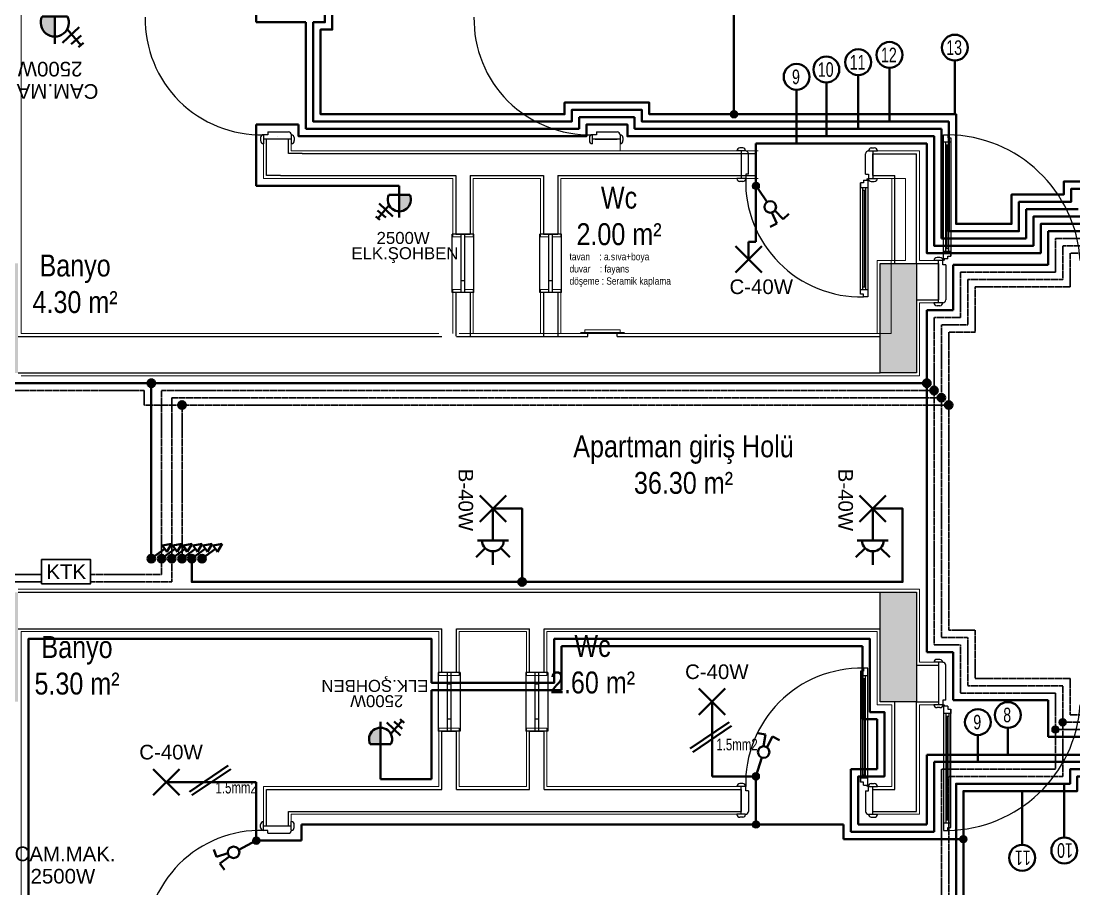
# Model space of a CAD drawing. Header units: metres. Extents: x 134072 to 172200, y 35728 to 38066.
# Drawn here: x 149183 to 149903, y 36656 to 37250 of the extents above; entities that cross this region are included whole.
import ezdxf
from ezdxf.enums import TextEntityAlignment as Align

# ---------------------------------------------------------------- set-up
doc = ezdxf.new("R2010")
doc.units = ezdxf.units.M
doc.linetypes.add('DASHED', pattern=[0.75, 0.5, -0.25])
for name, color, linetype in [('duvaR', 52, 'Continuous'), ('kapı', 129, 'Continuous'), ('Kolon', 175, 'Continuous'), ('pencere', 28, 'Continuous'), ('yazı', 7, 'Continuous')]:
    doc.layers.add(name, color=color, linetype=linetype)
for name, color, linetype, lineweight in [('m_kuvvetliakım', 1, 'Continuous', 40), ('m_topraklama', 3, 'Continuous', 40), ('m_zayıfakım', 2, 'DASHED', 30), ('SEMBOL', 140, 'Continuous', 20), ('sıva', 145, 'Continuous', 5), ('Tarama 13', 221, 'Continuous', 13)]:
    doc.layers.add(name, color=color, linetype=linetype, lineweight=lineweight)
doc.styles.add('omr', font='ARIALN.TTF', dxfattribs={"height": 20})
doc.styles.add('ROMANTUR', font='arial.ttf', dxfattribs={"width": 0.7})
doc.styles.add('style1', font='ARIALN.TTF')

# ---------------------------------------------------------------- blocks, each defined once
blk = doc.blocks.new('m-epriz')
at = {"layer": 'm_kuvvetliakım'}
blk.add_hatch(color=256, dxfattribs=at).paths.add_polyline_path([(0, 13.86), (0, 0), (8.65, 0, 0.554639)])
for p, q in [((-19.69, 18.01), (-16.24, 21)), ((-8.54, 8.68), (-18.17, 19.93)), ((-18.17, 13), (-11.25, 19.06)), ((-16.71, 7.38), (-5.34, 18.11)), ((0, 13.86), (0, 18.84)), ((0, 0), (0, 13.86)), ((8.65, 0), (-8.65, 0))]:
    blk.add_line(p, q, dxfattribs=at)
blk.add_arc((0, 4.23), 9.63, 333.94212, 206.05788, dxfattribs=at)
blk = doc.blocks.new('m-komutatör')
at = {"layer": 'm_kuvvetliakım', "color": 6}
for p, q in [((-24.8, 4), (-23.5, 12.1)), ((-12, 2), (-24.8, 4)), ((-12, -1.9), (-24.9, -4.1)), ((-24.9, -4.1), (-23.6, -12.2))]:
    blk.add_line(p, q, dxfattribs=at)
blk.add_circle((-6.2, 0), 6.17, dxfattribs=at)
blk = doc.blocks.new('m-J1')
at = {"layer": 'm_kuvvetliakım'}
for p, q in [((-9, -9), (9, 9)), ((-9, 9), (9, -9))]:
    blk.add_line(p, q, dxfattribs=at)
blk = doc.blocks.new('m-sensör')
at = {"layer": 'm_kuvvetliakım', "color": 4}
for p, q in [((-5.33, 5.32), (-11.54, 11.51)), ((-0.06, 0), (-0.06, 10.59)), ((-0.06, 0), (-0.06, -10.59)), ((-7.53, 0), (-16.78, 0)), ((-5.28, -5.35), (-11.41, -11.61))]:
    blk.add_line(p, q, dxfattribs=at)
blk.add_arc((-0.04, 0), 7.49, 90.2245, 269.7755, dxfattribs=at)
blk = doc.blocks.new('m-ktk')
at = {"layer": 'm_zayıfakım', "color": 2, "linetype": 'Continuous', "ltscale": 100}
blk.add_lwpolyline([(-16.74, 16.58), (16.74, 16.58), (16.74, 0), (-16.74, 0)], close=True, dxfattribs=at)
at = {"layer": 'm_zayıfakım', "color": 4, "linetype": 'Continuous', "ltscale": 100, "style": 'ROMANTUR', "flags": 8}
blk.add_attdef('KTK', text='', height=10, dxfattribs=at).set_placement((0.1, 3.33), align=Align.CENTER)
blk = doc.blocks.new('m-kuvvetok')
at = {"layer": 'm_kuvvetliakım'}
for p, q in [((0, 0), (6.78, 9.21)), ((10.22, 13.88), (4.66, 10.63)), ((4.66, 10.63), (9.04, 7.71)), ((9.04, 7.71), (10.22, 13.88))]:
    blk.add_line(p, q, dxfattribs=at)
blk = doc.blocks.new('m-kek')
at = {"layer": 'm_kuvvetliakım'}
h = blk.add_hatch(color=256, dxfattribs=at)
edge = h.paths.add_edge_path()
edge.add_arc((0, 0), 2.62, 0, 360)
blk.add_circle((0, 0), 2.62, dxfattribs=at)

msp = doc.modelspace()

# ---------------------------------------------------------------- hatches: boundary and pattern name
at = {"layer": 'SEMBOL'}
for points in [[(149667.99, 37186.53, -1), (149673.01, 37185.59, -1)], [(149682.99, 37137.53, -1), (149688.01, 37136.59, -1)], [(149892.95, 36770.06, 1), (149898.06, 36770.06, 1)], [(149887.95, 36765.06, 1), (149893.06, 36765.06, 1)], [(149687.77, 36734.22, 1), (149683.23, 36731.88, 1)], [(149687.77, 36701.23, 1), (149683.23, 36698.89, 1)], [(149341.07, 36689.83, 1), (149345.94, 36688.28, 1)], [(149829.77, 36691.23, 1), (149825.23, 36688.89, 1)]]:
    msp.add_hatch(color=1, dxfattribs=at).paths.add_polyline_path(points)
at = {"layer": 'Tarama 13'}
h = msp.add_hatch(dxfattribs=at)
h.set_pattern_fill('ANSI33,_O', color=256, scale=2)
h.set_pattern_definition([(45, (123036.863, 22063.553), (-8.980256, 8.980256), []), (45, (123045.843, 22063.553), (-8.980256, 8.980256), [6.35, -3.175])])
h.paths.add_polyline_path([(148380.5, 37659.06), (148350.5, 37659.06), (148350.5, 37599.06), (148380.5, 37599.06)])
h.paths.add_polyline_path([(148835.5, 37659.06), (148805.5, 37659.06), (148805.5, 37599.06), (148835.5, 37599.06)])
h.paths.add_polyline_path([(149180.5, 37784.06), (149155.5, 37784.06), (149155.5, 37609.06), (149180.5, 37609.06)])
h.paths.add_polyline_path([(149795.5, 37784.06), (149770.5, 37784.06), (149770.5, 37609.06), (149795.5, 37609.06)])
h.paths.add_polyline_path([(149795.5, 37329.06), (149765.5, 37329.06), (149765.5, 37269.06), (149795.5, 37269.06)])
h.paths.add_polyline_path([(149795.5, 37084.06), (149770.5, 37084.06), (149770.5, 37009.06), (149795.5, 37009.06)])
h.paths.add_polyline_path([(149180.5, 37084.06), (149155.5, 37084.06), (149155.5, 37009.06), (149180.5, 37009.06)])
h.paths.add_polyline_path([(149180.5, 37294.06), (148950.5, 37294.06), (148950.5, 37269.06), (149180.5, 37269.06)])
h.paths.add_polyline_path([(148835.5, 37084.06), (148660.5, 37084.06), (148660.5, 37059.06), (148835.5, 37059.06)])
h.paths.add_polyline_path([(148380.5, 37119.06), (148350.5, 37119.06), (148350.5, 37059.06), (148380.5, 37059.06)])
h.paths.add_polyline_path([(149180.5, 36859.06), (149155.5, 36859.06), (149155.5, 36784.06), (149180.5, 36784.06)])
h.paths.add_polyline_path([(149180.5, 36599.06), (149150.5, 36599.06), (149150.5, 36539.06), (149180.5, 36539.06)])
h.paths.add_polyline_path([(149180.5, 36259.06), (149155.5, 36259.06), (149155.5, 36084.06), (149180.5, 36084.06)])
h.paths.add_polyline_path([(148710.5, 36214.06), (148650.5, 36214.06), (148650.5, 36184.06), (148710.5, 36184.06)])
h.paths.add_polyline_path([(148380.5, 36244.06), (148350.5, 36244.06), (148350.5, 36184.06), (148380.5, 36184.06)])
h.paths.add_polyline_path([(148380.5, 36634.06), (148350.5, 36634.06), (148350.5, 36574.06), (148380.5, 36574.06)])
h.paths.add_polyline_path([(148710.5, 36599.06), (148650.5, 36599.06), (148650.5, 36569.06), (148710.5, 36569.06)])
h.paths.add_polyline_path([(149795.5, 36599.06), (149765.5, 36599.06), (149765.5, 36539.06), (149795.5, 36539.06)])
h.paths.add_polyline_path([(149795.5, 36259.06), (149770.5, 36259.06), (149770.5, 36084.06), (149795.5, 36084.06)])
h.paths.add_polyline_path([(150175.5, 36114.06), (150115.5, 36114.06), (150115.5, 36084.06), (150175.5, 36084.06)])
h.paths.add_polyline_path([(150145.5, 36599.06), (150115.5, 36599.06), (150115.5, 36539.06), (150145.5, 36539.06)])
h.paths.add_polyline_path([(150275.5, 36809.06), (150100.5, 36809.06), (150100.5, 36784.06), (150275.5, 36784.06)])
h.paths.add_polyline_path([(149795.5, 36859.06), (149770.5, 36859.06), (149770.5, 36784.06), (149795.5, 36784.06)])
h.paths.add_polyline_path([(150665.5, 36114.06), (150605.5, 36114.06), (150605.5, 36084.06), (150665.5, 36084.06)])
h.paths.add_polyline_path([(150765.5, 36599.06), (150640.5, 36599.06), (150640.5, 36574.06), (150765.5, 36574.06)])
h.paths.add_polyline_path([(150765.5, 36964.06), (150735.5, 36964.06), (150735.5, 36904.06), (150765.5, 36904.06)])
h.paths.add_polyline_path([(150765.5, 37294.06), (150640.5, 37294.06), (150640.5, 37269.06), (150765.5, 37269.06)])
h.paths.add_polyline_path([(150145.5, 37329.06), (150115.5, 37329.06), (150115.5, 37269.06), (150145.5, 37269.06)])
h.paths.add_polyline_path([(150275.5, 37084.06), (150100.5, 37084.06), (150100.5, 37059.06), (150275.5, 37059.06)])
h.paths.add_polyline_path([(150665.5, 37784.06), (150605.5, 37784.06), (150605.5, 37754.06), (150665.5, 37754.06)])
h.paths.add_polyline_path([(150175.5, 37784.06), (150115.5, 37784.06), (150115.5, 37754.06), (150175.5, 37754.06)])

# ---------------------------------------------------------------- linework, layer by layer
at = {"layer": 'duvaR'}
for p, q in [((149575.5, 37169.06), (149590.5, 37169.06)), ((149375, 37159.12), (149490, 37159.12)), ((149490, 37159.12), (149540, 37159.12)), ((149540, 37159.12), (149685, 37159.12)), ((149675.5, 37159.06), (149675.5, 37144.06)), ((149685, 37159.12), (149685, 37144.12)), ((149765.5, 37159.06), (149795.5, 37159.06)), ((149765.5, 37144.06), (149765.5, 37159.06)), ((149795.5, 37084.06), (149795.5, 37159.06)), ((149360, 37144.12), (149480, 37144.12)), ((149480, 37144.12), (149480, 37104.12)), ((149490, 37144.12), (149490, 37104.12)), ((149490, 37144.12), (149540, 37144.12)), ((149540, 37144.12), (149540, 37104.12)), ((149550, 37144.12), (149550, 37104.12)), ((149550, 37144.12), (149685, 37144.12)), ((149765.5, 37144.06), (149780.5, 37144.06)), ((149780.5, 37084.06), (149780.5, 37144.06)), ((149480, 37104.12), (149490, 37104.12)), ((149540, 37104.12), (149550, 37104.12)), ((149795.5, 37084.06), (149810.5, 37084.06)), ((149810.5, 37084.06), (149810.5, 37059.06)), ((149480, 37064.12), (149480, 37034.12)), ((149490, 37064.12), (149480, 37064.12)), ((149490, 37064.12), (149490, 37034.12)), ((149540, 37064.12), (149540, 37034.12)), ((149550, 37064.12), (149540, 37064.12)), ((149550, 37064.12), (149550, 37034.12)), ((149795.5, 37059.06), (149810.5, 37059.06)), ((149570.5, 37034.06), (149570.5, 37036.56)), ((149570.5, 37036.56), (149590.5, 37036.56)), ((149590.5, 37034.06), (149590.5, 37036.56)), ((149180.5, 37034.06), (149470.5, 37034.06)), ((149480.5, 37034.06), (149570.5, 37034.06)), ((149590.5, 37034.06), (149770.5, 37034.06)), ((149180.5, 37009.06), (149480.5, 37009.06)), ((149480.5, 37009.06), (149590.5, 37009.06)), ((149590.5, 37009.06), (149770.5, 37009.06)), ((149180.5, 36859.06), (149480.5, 36859.06)), ((149480.5, 36859.06), (149530.5, 36859.06)), ((149530.5, 36859.06), (149770.5, 36859.06)), ((149180.5, 36834.06), (149470.5, 36834.06)), ((149470.5, 36804.06), (149470.5, 36834.06)), ((149480.5, 36804.06), (149480.5, 36834.06)), ((149480.5, 36834.06), (149530.5, 36834.06)), ((149530.5, 36804.06), (149530.5, 36834.06)), ((149540.5, 36804.06), (149540.5, 36834.06)), ((149540.5, 36834.06), (149770.5, 36834.06)), ((149795.5, 36809.06), (149810.5, 36809.06)), ((149810.5, 36809.06), (149810.5, 36784.06)), ((149480.5, 36804.06), (149470.5, 36804.06)), ((149540.5, 36804.06), (149530.5, 36804.06)), ((149780.5, 36724.06), (149780.5, 36784.06)), ((149795.5, 36709.06), (149795.5, 36784.06)), ((149795.5, 36784.06), (149810.5, 36784.06)), ((149470.5, 36724.06), (149470.5, 36764.06)), ((149470.5, 36764.06), (149480.5, 36764.06)), ((149480.5, 36724.06), (149480.5, 36764.06)), ((149530.5, 36724.06), (149530.5, 36764.06)), ((149530.5, 36764.06), (149540.5, 36764.06)), ((149540.5, 36724.06), (149540.5, 36764.06)), ((149350.5, 36724.06), (149470.5, 36724.06)), ((149350.5, 36699.06), (149350.5, 36724.06)), ((149480.5, 36724.06), (149530.5, 36724.06)), ((149540.5, 36724.06), (149675.5, 36724.06)), ((149675.5, 36724.06), (149675.5, 36709.06)), ((149765.5, 36724.06), (149780.5, 36724.06)), ((149765.5, 36709.06), (149765.5, 36724.06)), ((149365.5, 36709.06), (149480.5, 36709.06)), ((149365.5, 36699.06), (149365.5, 36709.06)), ((149480.5, 36709.06), (149530.5, 36709.06)), ((149530.5, 36709.06), (149675.5, 36709.06)), ((149765.5, 36709.06), (149795.5, 36709.06)), ((149365.5, 36699.06), (149350.5, 36699.06))]:
    msp.add_line(p, q, dxfattribs=at)
for points in [[(149350.5, 37172.06), (149350.5, 37172.08)], [(149360, 37144.12), (149350.5, 37144.12), (149350.5, 37169.06)], [(149375, 37159.12), (149365.5, 37159.12), (149365.5, 37169.06)]]:
    msp.add_lwpolyline(points, dxfattribs=at)
at = {"layer": 'kapı'}
for p, q in [((149351.5, 37174.06), (149365.5, 37174.06)), ((149351.5, 37174.06), (149351.5, 37172.06)), ((149576.5, 37174.06), (149590.5, 37174.06)), ((149576.5, 37174.06), (149576.5, 37172.06)), ((149346.51, 37170.06), (149346.51, 37168.06)), ((149351.5, 37172.06), (149348.5, 37172.06)), ((149348.5, 37172.06), (149348.5, 37165.93)), ((149367.5, 37169.06), (149348.5, 37169.06)), ((149367.5, 37171.93), (149367.5, 37165.93)), ((149369.5, 37170.06), (149369.5, 37168.06)), ((149571.51, 37170.06), (149571.51, 37168.06)), ((149576.5, 37172.06), (149573.5, 37172.06)), ((149573.5, 37172.06), (149573.5, 37165.93)), ((149592.5, 37169.06), (149573.5, 37169.06)), ((149592.5, 37171.93), (149592.5, 37165.93)), ((149594.5, 37170.06), (149594.5, 37168.06)), ((149813.95, 37172.03), (149816.95, 37172.03)), ((149813.95, 37087.07), (149813.95, 37172.03)), ((149818.95, 37167.03), (149813.95, 37167.03)), ((149815.45, 37092.07), (149815.45, 37167.03)), ((149816.95, 37172.03), (149816.95, 37170.03)), ((149816.95, 37170.03), (149818.95, 37170.03)), ((149817.45, 37092.07), (149817.45, 37167.03)), ((149818.95, 37170.03), (149818.95, 37167.03)), ((149818.95, 37170.03), (149818.95, 37089.07)), ((149678.38, 37161.06), (149672.38, 37161.06)), ((149676.5, 37163.05), (149674.5, 37163.05)), ((149675.5, 37161.06), (149675.5, 37142.06)), ((149680.5, 37145.06), (149680.5, 37159.06)), ((149760.5, 37145.06), (149760.5, 37159.06)), ((149762.63, 37161.06), (149768.63, 37161.06)), ((149764.5, 37163.05), (149766.51, 37163.05)), ((149765.5, 37161.06), (149765.5, 37142.06)), ((149817.45, 37165.03), (149815.45, 37165.03)), ((149816.45, 37094.02), (149816.45, 37165.03)), ((149678.5, 37145.06), (149678.5, 37142.06)), ((149680.5, 37145.06), (149678.5, 37145.06)), ((149760.5, 37145.06), (149762.5, 37145.06)), ((149762.5, 37145.06), (149762.5, 37142.06)), ((149678.5, 37142.06), (149672.38, 37142.06)), ((149676.5, 37140.06), (149674.5, 37140.06)), ((149757.06, 37139.04), (149757.06, 37136.04)), ((149759.06, 37139.04), (149757.06, 37139.04)), ((149757.06, 37063.08), (149757.06, 37139.04)), ((149759.06, 37141.04), (149762.06, 37141.04)), ((149759.06, 37141.04), (149759.06, 37139.04)), ((149762.06, 37141.04), (149762.06, 37061.08)), ((149762.5, 37142.06), (149768.63, 37142.06)), ((149764.5, 37140.06), (149766.51, 37140.06)), ((149757.06, 37136.04), (149762.06, 37136.04)), ((149758.56, 37136.04), (149758.56, 37066.08)), ((149758.56, 37134.09), (149760.56, 37134.09)), ((149759.56, 37134.09), (149759.56, 37068.08)), ((149760.56, 37136.04), (149760.56, 37066.08)), ((149811.5, 37088.05), (149809.5, 37088.05)), ((149818.95, 37092.07), (149813.95, 37092.07)), ((149816.95, 37087.07), (149813.95, 37087.07)), ((149817.45, 37094.02), (149815.45, 37094.02)), ((149816.95, 37089.07), (149818.95, 37089.07)), ((149816.95, 37087.07), (149816.95, 37089.07)), ((149818.95, 37089.07), (149818.95, 37092.07)), ((149813.5, 37086.06), (149807.38, 37086.06)), ((149810.5, 37057.06), (149810.5, 37086.06)), ((149813.5, 37083.06), (149813.5, 37086.06)), ((149815.5, 37083.06), (149813.5, 37083.06)), ((149815.5, 37083.06), (149815.5, 37059.06)), ((149757.06, 37066.08), (149762.06, 37066.08)), ((149757.06, 37063.08), (149757.06, 37066.08)), ((149758.56, 37068.08), (149760.56, 37068.08)), ((149759.06, 37063.08), (149757.06, 37063.08)), ((149759.06, 37061.08), (149759.06, 37063.08)), ((149762.06, 37061.08), (149759.06, 37061.08)), ((149813.38, 37057.06), (149807.38, 37057.06)), ((149811.5, 37055.06), (149809.5, 37055.06)), ((149811.5, 36813.05), (149809.5, 36813.05)), ((149762.06, 36807.03), (149759.06, 36807.03)), ((149759.06, 36807.03), (149759.06, 36805.03)), ((149762.06, 36727.07), (149762.06, 36807.03)), ((149813.38, 36811.06), (149807.38, 36811.06)), ((149810.5, 36811.06), (149810.5, 36782.06)), ((149815.5, 36785.06), (149815.5, 36809.06)), ((149757.06, 36805.03), (149757.06, 36802.03)), ((149759.06, 36805.03), (149757.06, 36805.03)), ((149757.06, 36805.03), (149757.06, 36729.07)), ((149757.06, 36802.03), (149762.06, 36802.03)), ((149758.56, 36732.07), (149758.56, 36802.03)), ((149758.56, 36800.03), (149760.56, 36800.03)), ((149759.56, 36734.02), (149759.56, 36800.03)), ((149760.56, 36732.07), (149760.56, 36802.03)), ((149813.5, 36785.06), (149813.5, 36782.06)), ((149815.5, 36785.06), (149813.5, 36785.06)), ((149813.5, 36782.06), (149807.38, 36782.06)), ((149811.5, 36780.06), (149809.5, 36780.06)), ((149816.95, 36781.04), (149813.95, 36781.04)), ((149813.95, 36781.04), (149813.95, 36696.08)), ((149816.95, 36781.04), (149816.95, 36779.04)), ((149816.95, 36779.04), (149818.95, 36779.04)), ((149818.95, 36779.04), (149818.95, 36776.04)), ((149818.95, 36698.08), (149818.95, 36779.04)), ((149818.95, 36776.04), (149813.95, 36776.04)), ((149815.45, 36776.04), (149815.45, 36701.08)), ((149817.45, 36774.09), (149815.45, 36774.09)), ((149816.45, 36774.09), (149816.45, 36703.08)), ((149817.45, 36776.04), (149817.45, 36701.08)), ((149758.56, 36734.02), (149760.56, 36734.02)), ((149676.5, 36728.05), (149674.5, 36728.05)), ((149757.06, 36732.07), (149762.06, 36732.07)), ((149757.06, 36729.07), (149757.06, 36732.07)), ((149759.06, 36729.07), (149757.06, 36729.07)), ((149759.06, 36727.07), (149759.06, 36729.07)), ((149759.06, 36727.07), (149762.06, 36727.07)), ((149764.5, 36728.05), (149766.51, 36728.05)), ((149678.5, 36726.06), (149672.38, 36726.06)), ((149675.5, 36707.06), (149675.5, 36726.06)), ((149678.5, 36723.06), (149678.5, 36726.06)), ((149680.5, 36723.06), (149678.5, 36723.06)), ((149680.5, 36723.06), (149680.5, 36709.06)), ((149760.5, 36723.06), (149760.5, 36709.06)), ((149760.5, 36723.06), (149762.5, 36723.06)), ((149762.5, 36723.06), (149762.5, 36726.06)), ((149762.5, 36726.06), (149768.63, 36726.06)), ((149765.5, 36707.06), (149765.5, 36726.06)), ((149678.38, 36707.06), (149672.38, 36707.06)), ((149676.5, 36705.06), (149674.5, 36705.06)), ((149762.63, 36707.06), (149768.63, 36707.06)), ((149764.5, 36705.06), (149766.51, 36705.06)), ((149346.51, 36698.06), (149346.51, 36700.06)), ((149348.5, 36696.06), (149348.5, 36702.18)), ((149367.5, 36699.06), (149348.5, 36699.06)), ((149367.5, 36696.18), (149367.5, 36702.18)), ((149369.5, 36698.06), (149369.5, 36700.06)), ((149818.95, 36701.08), (149813.95, 36701.08)), ((149817.45, 36703.08), (149815.45, 36703.08)), ((149816.95, 36696.08), (149816.95, 36698.08)), ((149816.95, 36698.08), (149818.95, 36698.08)), ((149818.95, 36698.08), (149818.95, 36701.08)), ((149351.5, 36696.06), (149348.5, 36696.06)), ((149351.5, 36694.06), (149351.5, 36696.06)), ((149351.5, 36694.06), (149365.5, 36694.06)), ((149813.95, 36696.08), (149816.95, 36696.08))]:
    msp.add_line(p, q, dxfattribs=at)
for centre in [(149762.06, 37141.54), (149813.95, 37086.57), (149813.95, 36781.54), (149762.06, 36726.57)]:
    msp.add_circle(centre, 0.5, dxfattribs=at)
for centre, radius, start, end in [((149346.53, 37251.04), 79.01, 178.8629, 271.43388), ((149571.53, 37251.04), 79.01, 178.8629, 271.43388), ((149365.32, 37171.88), 2.19, 1.41846, 85.0939), ((149590.32, 37171.88), 2.19, 1.41846, 85.0939), ((149348.51, 37170.06), 2, 90.11309, 180), ((149348.67, 37168.09), 2.16, 180.82478, 265.59734), ((149367.5, 37169.92), 2.01, 3.80311, 89.79765), ((149367.34, 37168.09), 2.16, 274.40532, 359.17263), ((149573.51, 37170.06), 2, 90.11309, 180), ((149573.67, 37168.09), 2.16, 180.82478, 265.59734), ((149592.5, 37169.92), 2.01, 3.80311, 89.79765), ((149592.34, 37168.09), 2.16, 274.40532, 359.17263), ((149815.66, 37079.99), 92.05, 3.7788, 89.19467), ((149674.53, 37160.89), 2.16, 90.82737, 175.59468), ((149676.37, 37161.05), 2.01, 0.20235, 86.19689), ((149678.32, 37158.87), 2.19, 4.9061, 88.58154), ((149762.68, 37158.87), 2.19, 91.41846, 175.0939), ((149764.64, 37161.05), 2.01, 93.80311, 179.79765), ((149766.47, 37160.89), 2.16, 4.40532, 89.17263), ((149674.53, 37142.22), 2.16, 184.40266, 269.17522), ((149676.5, 37142.06), 2, 270, 359.88691), ((149757.49, 37140.08), 79.01, 178.56612, 271.1371), ((149764.5, 37142.06), 2, 180.11309, 270), ((149766.47, 37142.22), 2.16, 270.82478, 355.59734), ((149809.53, 37085.89), 2.16, 90.82478, 175.59734), ((149811.5, 37086.05), 2, 0.11309, 90), ((149813.32, 37059.24), 2.19, 271.41846, 355.0939), ((149809.53, 37057.22), 2.16, 184.40532, 269.17263), ((149811.37, 37057.06), 2.01, 273.80311, 359.79765), ((149809.53, 36810.89), 2.16, 90.82737, 175.59468), ((149811.37, 36811.05), 2.01, 0.20235, 86.19689), ((149757.49, 36728.03), 79.01, 88.8629, 181.43388), ((149813.32, 36808.87), 2.19, 4.9061, 88.58154), ((149809.53, 36782.22), 2.16, 184.40266, 269.17522), ((149811.5, 36782.06), 2, 270, 359.88691), ((149815.66, 36788.12), 92.05, 270.80533, 356.2212), ((149674.53, 36725.89), 2.16, 90.82478, 175.59734), ((149676.5, 36726.05), 2, 0.11309, 90), ((149764.5, 36726.05), 2, 90, 179.88691), ((149766.47, 36725.89), 2.16, 4.40266, 89.17522), ((149674.53, 36707.22), 2.16, 184.40532, 269.17263), ((149676.37, 36707.06), 2.01, 273.80311, 359.79765), ((149678.32, 36709.24), 2.19, 271.41846, 355.0939), ((149762.68, 36709.24), 2.19, 184.9061, 268.58154), ((149764.64, 36707.06), 2.01, 180.20235, 266.19689), ((149766.47, 36707.22), 2.16, 270.82737, 355.59468), ((149348.67, 36700.03), 2.16, 94.40266, 179.17522), ((149348.51, 36698.06), 2, 180, 269.88691), ((149367.34, 36700.03), 2.16, 0.82737, 85.59468), ((149367.5, 36698.19), 2.01, 270.20235, 356.19689), ((149346.53, 36617.07), 79.01, 88.56612, 181.1371), ((149365.32, 36696.24), 2.19, 274.9061, 358.58154)]:
    msp.add_arc(centre, radius, start, end, dxfattribs=at)
at = {"layer": 'Kolon'}
for p, q in [((149770.5, 37009.06), (149770.5, 37084.06)), ((149770.5, 37084.06), (149795.5, 37084.06)), ((149795.5, 37084.06), (149795.5, 37009.06)), ((149795.5, 37009.06), (149770.5, 37009.06)), ((149770.5, 36784.06), (149770.5, 36859.06)), ((149770.5, 36859.06), (149795.5, 36859.06)), ((149795.5, 36859.06), (149795.5, 36784.06)), ((149795.5, 36784.06), (149770.5, 36784.06))]:
    msp.add_line(p, q, dxfattribs=at)
at = {"layer": 'm_kuvvetliakım', "color": 5}
for p, q in [((149670.5, 37291.06), (149670.5, 37186.06)), ((149776.97, 37217.82), (149776.97, 37181.06)), ((149821.66, 37222.82), (149821.66, 37186.06)), ((149755.55, 37212.82), (149755.55, 37176.06)), ((149713.36, 37202.82), (149713.36, 37166.06)), ((149733.72, 37207.82), (149733.72, 37171.06)), ((149685.5, 37137.06), (149685.5, 37166.06)), ((149685.5, 37137.06), (149682.95, 37137.06)), ((149685.5, 37134.5), (149685.5, 37098.82)), ((149685.5, 37098.82), (149680.5, 37098.82)), ((149680.5, 37098.82), (149680.5, 37086.86)), ((149655.5, 36733.05), (149655.5, 36784.06)), ((149667.1, 36770.03), (149640.54, 36752.05)), ((149668.78, 36767.55), (149642.22, 36749.56)), ((149857.95, 36766.2), (149857.95, 36747.81)), ((149837.47, 36761.33), (149837.47, 36742.95)), ((149324.3, 36740.53), (149297.74, 36722.55)), ((149325.98, 36738.05), (149299.42, 36720.06)), ((149281.9, 36729.06), (149343.5, 36729.06)), ((149343.5, 36689.06), (149343.5, 36729.06)), ((149674.5, 36733.05), (149655.5, 36733.05)), ((149685.5, 36733.05), (149674.5, 36733.05)), ((149685.5, 36733.05), (149685.5, 36700.06)), ((149896.6, 36691.18), (149896.6, 36727.95)), ((149867.73, 36686.18), (149867.73, 36722.95)), ((149374.5, 36689.06), (149374.5, 36700.06)), ((149685.5, 36700.06), (149374.5, 36700.06)), ((149745.5, 36700.06), (149685.5, 36700.06)), ((149745.5, 36700.06), (149745.5, 36690.06)), ((149343.5, 36689.06), (149374.5, 36689.06)), ((149745.5, 36690.06), (149827.5, 36690.06))]:
    msp.add_line(p, q, dxfattribs=at)
at = {"layer": 'm_kuvvetliakım'}
for p, q in [((149343.5, 37262.06), (149343.5, 37249.06)), ((149343.5, 37249.06), (149377.5, 37249.06)), ((149602.5, 37184.06), (149564.5, 37184.06)), ((149564.5, 37184.06), (149564.5, 37176.06)), ((149602.5, 37176.06), (149602.5, 37184.06)), ((149343.5, 37179.06), (149372.5, 37179.06)), ((149377.5, 37176.06), (149377.5, 37179.06)), ((149564.5, 37176.06), (149377.5, 37176.06)), ((149763.5, 37176.06), (149602.5, 37176.06)), ((149812.5, 37176.06), (149763.5, 37176.06)), ((149812.5, 37101.06), (149812.5, 37176.06)), ((149906.2, 37121.06), (149870.5, 37121.06)), ((149870.5, 37121.06), (149870.5, 37101.06)), ((149885.5, 37106.06), (149885.5, 37083.06)), ((149870.5, 37101.06), (149812.5, 37101.06)), ((149820.5, 37083.06), (149820.5, 37052.06)), ((149820.5, 37083.06), (149885.5, 37083.06)), ((149820.5, 37052.06), (149802.5, 37052.06)), ((149802.5, 37052.06), (149802.5, 37002.06)), ((149298.38, 37002.06), (149802.5, 37002.06)), ((149802.5, 36866.06), (149802.5, 36818.05)), ((149552.5, 36792.06), (149552.5, 36822.06)), ((149552.5, 36822.06), (149758.5, 36822.06)), ((149758.5, 36822.06), (149758.5, 36772.06)), ((149802.5, 36818.05), (149820.5, 36818.05)), ((149820.5, 36818.05), (149820.5, 36785.06)), ((149463.5, 36792.06), (149528.5, 36792.06)), ((149463.5, 36792.06), (149463.5, 36731.06)), ((149528.5, 36792.06), (149552.5, 36792.06)), ((149820.5, 36785.06), (149885.5, 36785.06)), ((149885.5, 36760.06), (149885.5, 36785.06)), ((149758.5, 36772.06), (149768.5, 36772.06)), ((149768.5, 36772.06), (149768.5, 36738.05)), ((149885.5, 36760.06), (149958.21, 36760.06)), ((149428.57, 36754.96), (149428.57, 36731.06)), ((149802.5, 36747.81), (149802.5, 36700.06)), ((149921.2, 36747.81), (149802.5, 36747.81)), ((149807.5, 36742.95), (149807.5, 36695.06)), ((149926.2, 36742.95), (149807.5, 36742.95)), ((149768.5, 36738.05), (149750.5, 36738.05)), ((149750.5, 36738.05), (149750.5, 36695.06)), ((149428.57, 36731.06), (149463.5, 36731.06)), ((149755.5, 36700.06), (149802.5, 36700.06)), ((149750.5, 36695.06), (149807.5, 36695.06))]:
    msp.add_line(p, q, dxfattribs=at)
at = {"layer": 'm_kuvvetliakım', "color": 6}
for p, q in [((149693.12, 37125.92), (149686.94, 37134.95)), ((149689.61, 36745.91), (149685.5, 36733.05)), ((149331.51, 36682.87), (149343.5, 36689.06))]:
    msp.add_line(p, q, dxfattribs=at)
at = {"layer": 'm_kuvvetliakım', "color": 4}
for p, q in [((149505.5, 36894.48), (149505.5, 36916.3)), ((149765.5, 36894.48), (149765.5, 36916.3))]:
    msp.add_line(p, q, dxfattribs=at)
at = {"layer": 'm_kuvvetliakım', "color": 5}
for points in [[(149316.5, 37296.06), (149377.38, 37296.06), (149395.5, 37296.06), (149395.5, 37269.06), (149395.5, 37244.06), (149387.5, 37244.06), (149387.5, 37186.06), (149554.5, 37186.06), (149554.5, 37194.06), (149612.5, 37194.06), (149612.5, 37186.06), (149670.5, 37186.06), (149763.5, 37186.06), (149822.5, 37186.06), (149822.5, 37111.06), (149860.5, 37111.06), (149860.5, 37131.06), (149896.2, 37131.06), (149896.2, 37140.01), (149941.2, 37140.01), (149941.2, 37120.01)], [(149685.5, 37166.06), (149802.5, 37166.06), (149802.5, 37091.06), (149880.5, 37091.06), (149880.5, 37111.06), (149916.2, 37111.06), (149916.2, 37120.01), (149921.2, 37120.01)], [(149299.38, 36879.37), (149299.38, 36866.06), (149785.93, 36866.06), (149785.93, 36916.3), (149765.5, 36916.3)], [(149505.5, 36916.3), (149525.5, 36916.3), (149525.5, 36866.06)], [(149936.2, 36742.95), (149936.2, 36732.95), (149905.5, 36732.95), (149905.5, 36722.95), (149827.5, 36722.95), (149827.5, 36606.06), (149795.5, 36606.06), (149765.5, 36606.06), (149595.5, 36606.06)]]:
    msp.add_lwpolyline(points, dxfattribs=at)
at = {"layer": 'm_kuvvetliakım'}
for points in [[(149192.5, 37291.06), (149377.38, 37291.06), (149390.5, 37291.06), (149390.5, 37269.06), (149390.5, 37249.06), (149382.5, 37249.06), (149382.5, 37181.06), (149559.5, 37181.06), (149559.5, 37189.06), (149607.5, 37189.06), (149607.5, 37181.06), (149670.5, 37181.06), (149763.5, 37181.06), (149817.5, 37181.06), (149817.5, 37106.06), (149865.5, 37106.06), (149865.5, 37126.06), (149901.2, 37126.06), (149901.2, 37135.01), (149936.2, 37135.01), (149936.2, 37120.01)], [(149377.5, 37179.06), (149377.5, 37249.06)], [(149441.41, 37137.12), (149343.5, 37137.12), (149343.5, 37179.06)], [(149926.2, 37120.01), (149926.2, 37125.01), (149911.2, 37125.01), (149911.2, 37116.06), (149875.5, 37116.06), (149875.5, 37096.06), (149807.5, 37096.06), (149807.5, 37171.06), (149763.5, 37171.06), (149597.5, 37171.06), (149597.5, 37179.06), (149569.5, 37179.06), (149569.5, 37171.06), (149372.5, 37171.06), (149372.5, 37179.06)], [(149441.41, 37137.12), (149441.41, 37130.98)], [(149958.21, 37106.06), (149885.5, 37106.06)], [(149269.05, 37002.06), (148987.5, 37002.06)], [(149271.67, 36884.62), (149271.67, 37002.06), (149298.38, 37002.06)], [(149802.5, 36999.43), (149802.5, 36866.06)], [(149187.5, 36606.06), (149187.5, 36674.06), (149187.5, 36784.06), (149187.5, 36827.06), (149463.5, 36827.06), (149463.5, 36797.06), (149528.5, 36797.06), (149547.5, 36797.06), (149547.5, 36827.06), (149763.5, 36827.06), (149763.5, 36777.06), (149773.5, 36777.06), (149773.5, 36733.05), (149755.5, 36733.05), (149755.5, 36700.06)], [(149931.2, 36742.95), (149931.2, 36737.95), (149900.5, 36737.95), (149900.5, 36727.95), (149822.5, 36727.95), (149822.5, 36611.06), (149795.5, 36611.06), (149765.5, 36611.06), (149535.5, 36611.06)]]:
    msp.add_lwpolyline(points, dxfattribs=at)
at = {"layer": 'm_kuvvetliakım', "color": 5}
for centre in [(149821.66, 37231.67), (149776.97, 37226.67), (149733.72, 37216.67), (149755.55, 37221.67), (149713.36, 37211.67), (149837.47, 36770.18), (149857.95, 36775.04), (149896.6, 36682.33), (149867.73, 36677.33)]:
    msp.add_circle(centre, 8.85, dxfattribs=at)
at = {"layer": 'm_zayıfakım', "color": 30}
for p, q in [((149890.5, 37101.06), (149890.5, 37078.06)), ((149825.5, 37078.06), (149825.5, 37047.06)), ((149825.5, 37078.06), (149890.5, 37078.06)), ((149807.5, 37057.06), (149807.5, 37056.48)), ((149825.5, 37047.06), (149807.5, 37047.06)), ((149807.5, 37047.06), (149807.5, 36997.06)), ((149278.67, 36997.06), (149807.5, 36997.06)), ((149807.5, 36871.06), (149807.5, 36823.05)), ((149196.59, 36866.06), (149148.5, 36866.06)), ((149807.5, 36823.05), (149825.5, 36823.05)), ((149825.5, 36823.05), (149825.5, 36790.06)), ((149825.5, 36790.06), (149890.5, 36790.06)), ((149890.5, 36767.61), (149890.5, 36790.06)), ((149890.5, 36765.06), (149890.5, 36737.95)), ((149893.06, 36765.06), (150238.5, 36765.06)), ((149812.5, 36737.95), (149812.5, 36621.06)), ((149890.5, 36737.95), (149812.5, 36737.95))]:
    msp.add_line(p, q, dxfattribs=at)
at = {"layer": 'm_zayıfakım'}
for p, q in [((149895.5, 37096.06), (149895.5, 37073.06)), ((149830.5, 37073.06), (149830.5, 37042.06)), ((149830.5, 37073.06), (149895.5, 37073.06)), ((149830.5, 37042.06), (149812.5, 37042.06)), ((149812.5, 37042.06), (149812.5, 36992.06)), ((149285.67, 36992.06), (149812.5, 36992.06)), ((149196.59, 36871.06), (149143.5, 36871.06)), ((149812.5, 36876.06), (149812.5, 36828.05)), ((149230.07, 36866.06), (149285.67, 36866.06)), ((149812.5, 36828.05), (149830.5, 36828.05)), ((149830.5, 36828.05), (149830.5, 36795.06)), ((149830.5, 36795.06), (149895.5, 36795.06)), ((149895.5, 36772.61), (149895.5, 36795.06)), ((149817.5, 36732.95), (149817.5, 36616.06))]:
    msp.add_line(p, q, dxfattribs=at)
at = {"layer": 'm_zayıfakım', "color": 3}
for p, q in [((149900.5, 37091.06), (149900.5, 37068.06)), ((149835.5, 37068.06), (149835.5, 37037.06)), ((149835.5, 37068.06), (149900.5, 37068.06)), ((149835.5, 37037.06), (149817.5, 37037.06)), ((149817.5, 37037.06), (149817.5, 36987.06)), ((149266.67, 36987.06), (149266.67, 36997.06)), ((149292.67, 36987.06), (149817.5, 36987.06)), ((149817.5, 36883.68), (149817.5, 36833.05)), ((149817.5, 36833.05), (149835.5, 36833.05)), ((149835.5, 36833.05), (149835.5, 36800.06)), ((149835.5, 36800.06), (149900.5, 36800.06)), ((149900.5, 36775.06), (149900.5, 36800.06))]:
    msp.add_line(p, q, dxfattribs=at)
at = {"layer": 'm_zayıfakım', "color": 2}
for p, q in [((149895.5, 36770.06), (149895.5, 36732.95)), ((149895.5, 36732.95), (149817.5, 36732.95))]:
    msp.add_line(p, q, dxfattribs=at)
at = {"layer": 'm_zayıfakım', "color": 30}
for points in [[(150287.5, 37101.06), (149890.5, 37101.06)], [(149278.67, 36884.62), (149278.67, 36997.06)], [(149807.5, 36997.06), (149807.5, 36997.06)], [(149807.5, 36871.06), (149807.5, 36994.43)], [(149230.07, 36871.06), (149278.67, 36871.06), (149278.67, 36879.37)]]:
    msp.add_lwpolyline(points, dxfattribs=at)
at = {"layer": 'm_zayıfakım'}
for points in [[(150282.5, 37096.06), (149895.5, 37096.06)], [(149285.67, 36884.62), (149285.67, 36992.06)], [(149812.5, 36992.06), (149812.5, 36992.06)], [(149812.5, 36876.06), (149812.5, 36989.43)], [(149285.67, 36866.06), (149285.67, 36879.37)], [(149898.06, 36770.06), (150243.5, 36770.06), (150243.5, 36601.06)]]:
    msp.add_lwpolyline(points, dxfattribs=at)
at = {"layer": 'm_zayıfakım', "color": 3}
for points in [[(149962.21, 37091.06), (149900.5, 37091.06)], [(149266.67, 36997.06), (148992.5, 36997.06)], [(149290.05, 36987.06), (149266.67, 36987.06)], [(149292.67, 36884.62), (149292.67, 36987.06)], [(149817.5, 36883.68), (149817.5, 36987.06)], [(149900.5, 36775.06), (149961.71, 36775.06)]]:
    msp.add_lwpolyline(points, dxfattribs=at)
at = {"layer": 'pencere'}
for p, q in [((149477.5, 37064.12), (149477.5, 37104.12)), ((149484.25, 37104.12), (149477.5, 37104.12)), ((149483.75, 37064.12), (149483.75, 37104.12)), ((149485.75, 37104.12), (149484.25, 37104.12)), ((149492.5, 37104.12), (149485.75, 37104.12)), ((149486.25, 37064.12), (149486.25, 37104.12)), ((149492.5, 37064.12), (149492.5, 37104.12)), ((149537.5, 37064.12), (149537.5, 37104.12)), ((149544.25, 37104.12), (149537.5, 37104.12)), ((149543.75, 37064.12), (149543.75, 37104.12)), ((149545.75, 37104.12), (149544.25, 37104.12)), ((149552.5, 37104.12), (149545.75, 37104.12)), ((149546.25, 37064.12), (149546.25, 37104.12)), ((149552.5, 37064.12), (149552.5, 37104.12)), ((149486.25, 37072.12), (149483.75, 37072.12)), ((149546.25, 37072.12), (149543.75, 37072.12)), ((149484.25, 37064.12), (149477.5, 37064.12)), ((149485.75, 37064.12), (149484.25, 37064.12)), ((149492.5, 37064.12), (149485.75, 37064.12)), ((149544.25, 37064.12), (149537.5, 37064.12)), ((149545.75, 37064.12), (149544.25, 37064.12)), ((149552.5, 37064.12), (149545.75, 37064.12)), ((149579, 37036.56), (149565.5, 37036.56)), ((149582, 37036.56), (149579, 37036.56)), ((149595.5, 37036.56), (149582, 37036.56)), ((149474.75, 36804.06), (149468, 36804.06)), ((149468, 36804.06), (149468, 36764.06)), ((149474.25, 36804.06), (149474.25, 36764.06)), ((149476.25, 36804.06), (149474.75, 36804.06)), ((149483, 36804.06), (149476.25, 36804.06)), ((149476.75, 36804.06), (149476.75, 36764.06)), ((149483, 36804.06), (149483, 36764.06)), ((149534.75, 36804.06), (149528, 36804.06)), ((149528, 36804.06), (149528, 36764.06)), ((149534.25, 36804.06), (149534.25, 36764.06)), ((149536.25, 36804.06), (149534.75, 36804.06)), ((149543, 36804.06), (149536.25, 36804.06)), ((149536.75, 36804.06), (149536.75, 36764.06)), ((149543, 36804.06), (149543, 36764.06)), ((149476.75, 36796.06), (149474.25, 36796.06)), ((149536.75, 36796.06), (149534.25, 36796.06)), ((149476.75, 36772.06), (149474.25, 36772.06)), ((149536.75, 36772.06), (149534.25, 36772.06)), ((149474.75, 36764.06), (149468, 36764.06)), ((149476.25, 36764.06), (149474.75, 36764.06)), ((149483, 36764.06), (149476.25, 36764.06)), ((149534.75, 36764.06), (149528, 36764.06)), ((149536.25, 36764.06), (149534.75, 36764.06)), ((149543, 36764.06), (149536.25, 36764.06))]:
    msp.add_line(p, q, dxfattribs=at)
for centre in [(149535.5, 37099.06), (149460.5, 36784.06), (149520.5, 36784.06)]:
    msp.add_circle(centre, 0, dxfattribs=at)
at = {"layer": 'SEMBOL', "color": 1}
for centre in [(149670.5, 37186.06), (149685.5, 37137.06), (149895.5, 36770.06), (149890.5, 36765.06), (149685.5, 36733.05), (149685.5, 36700.06), (149343.5, 36689.06), (149827.5, 36690.06)]:
    msp.add_circle(centre, 2.55, dxfattribs=at)
at = {"layer": 'sıva'}
for p, q in [((149182.5, 37267.06), (149182.5, 37084.06)), ((149358, 37171.12), (149358, 37171.12)), ((149592.5, 37171.06), (149592.5, 37171.06)), ((149592.5, 37171.06), (149592.5, 37161.06)), ((149367.5, 37161.12), (149367.5, 37165.93)), ((149377, 37161.12), (149367.5, 37161.12)), ((149490, 37161.12), (149377, 37161.12)), ((149540, 37161.12), (149490, 37161.12)), ((149687, 37161.12), (149540, 37161.12)), ((149358, 37142.12), (149478, 37142.12)), ((149478, 37142.12), (149478, 37102.12)), ((149677.5, 37142.06), (149677.5, 37142.06)), ((149778.5, 37142.06), (149763.5, 37142.06)), ((149778.5, 37086.06), (149778.5, 37142.06)), ((149478, 37102.12), (149483.75, 37102.12)), ((149182.5, 37084.06), (149182.5, 37036.06)), ((149768.5, 37036.06), (149768.5, 37086.06)), ((149768.5, 37086.06), (149778.5, 37086.06)), ((149483.75, 37066.12), (149478, 37066.12)), ((149478, 37066.12), (149478, 37036.12)), ((149812.5, 37057.06), (149797.5, 37057.06)), ((149797.5, 37057.06), (149797.5, 37007.06)), ((149568.5, 37036.06), (149568.5, 37038.56)), ((149568.5, 37038.56), (149592.5, 37038.56)), ((149592.5, 37038.56), (149592.5, 37036.06)), ((149182.5, 37036.06), (149468.5, 37036.06)), ((149482.5, 37036.06), (149568.5, 37036.06)), ((149592.5, 37036.06), (149768.5, 37036.06)), ((149480.5, 37007.06), (149182.5, 37007.06)), ((149590.5, 37007.06), (149480.5, 37007.06)), ((149770.5, 37007.06), (149590.5, 37007.06)), ((149797.5, 37007.06), (149770.5, 37007.06)), ((149269.18, 36881.41), (149274.17, 36881.41)), ((149276.18, 36881.41), (149281.17, 36881.41)), ((149278.38, 36881.41), (149280.87, 36881.41)), ((149180.5, 36861.06), (149480.5, 36861.06)), ((149480.5, 36861.06), (149530.5, 36861.06)), ((149530.5, 36861.06), (149770.5, 36861.06)), ((149770.5, 36861.06), (149797.5, 36861.06)), ((149797.5, 36861.06), (149797.5, 36811.06)), ((149468.5, 36832.06), (149182.5, 36832.06)), ((149182.5, 36832.06), (149182.5, 36784.06)), ((149468.5, 36802.06), (149468.5, 36832.06)), ((149528.5, 36832.06), (149482.5, 36832.06)), ((149482.5, 36832.06), (149482.5, 36802.06)), ((149528.5, 36802.06), (149528.5, 36832.06)), ((149768.5, 36832.06), (149542.5, 36832.06)), ((149542.5, 36832.06), (149542.5, 36802.06)), ((149768.5, 36782.06), (149768.5, 36832.06)), ((149797.5, 36811.06), (149812.5, 36811.06)), ((149482.5, 36802.06), (149468.5, 36802.06)), ((149542.5, 36802.06), (149528.5, 36802.06)), ((149182.5, 36784.06), (149182.5, 36674.06)), ((149778.5, 36782.06), (149768.5, 36782.06)), ((149778.5, 36726.06), (149778.5, 36782.06)), ((149812.5, 36782.06), (149797.5, 36782.06)), ((149797.5, 36782.06), (149797.5, 36707.06)), ((149807.5, 36782.06), (149807.5, 36781.48)), ((149812.5, 36782.06), (149812.5, 36782.06)), ((149468.5, 36726.06), (149468.5, 36766.06)), ((149468.5, 36766.06), (149482.5, 36766.06)), ((149482.5, 36766.06), (149482.5, 36726.06)), ((149528.5, 36726.06), (149528.5, 36766.06)), ((149528.5, 36766.06), (149542.5, 36766.06)), ((149542.5, 36766.06), (149542.5, 36726.06)), ((149348.5, 36697.06), (149348.5, 36726.06)), ((149348.5, 36726.06), (149468.5, 36726.06)), ((149482.5, 36726.06), (149528.5, 36726.06)), ((149542.5, 36726.06), (149677.5, 36726.06)), ((149763.5, 36726.06), (149763.5, 36726.06)), ((149763.5, 36726.06), (149778.5, 36726.06)), ((149797.5, 36707.06), (149763.5, 36707.06)), ((149348.5, 36697.06), (149348.5, 36697.06)), ((149182.5, 36674.06), (149182.5, 36601.06))]:
    msp.add_line(p, q, dxfattribs=at)
for points in [[(149358, 37142.12), (149348.5, 37142.12), (149348.5, 37165.93)], [(149763.5, 37161.06), (149797.5, 37161.06), (149797.5, 37086.06), (149812.5, 37086.06)], [(149486.25, 37102.12), (149492, 37102.12), (149492, 37142.12), (149538, 37142.12), (149538, 37102.12), (149543.75, 37102.12)], [(149546.25, 37102.12), (149552, 37102.12), (149552, 37142.12), (149687, 37142.12)], [(149773, 37142.12), (149773, 37142.12), (149788, 37142.12), (149788, 37086.12), (149778, 37086.12), (149778, 37036.12), (149552, 37036.12), (149552, 37066.12), (149546.25, 37066.12)], [(149543.75, 37066.12), (149538, 37066.12), (149538, 37036.12), (149492, 37036.12), (149492, 37066.12), (149486.25, 37066.12)], [(149677.5, 36707.06), (149530.5, 36707.06), (149480.5, 36707.06), (149367.5, 36707.06), (149367.5, 36697.06)]]:
    msp.add_lwpolyline(points, dxfattribs=at)

# ---------------------------------------------------------------- block references
at = {"layer": 'm_kuvvetliakım'}
for name, p, rotation in [('m-epriz', (149205.59, 37253.06), 180), ('m-J1', (149505.5, 36916.3), 90), ('m-J1', (149765.5, 36916.3), 90), ('m-sensör', (149505.5, 36894.54), 90), ('m-sensör', (149765.5, 36894.54), 90)]:
    msp.add_blockref(name, p, dxfattribs=dict(at, rotation=rotation))
for name, p, xscale, yscale, zscale, rotation in [('m-epriz', (149441.41, 37130.98), -0.8204515628822264, 0.8204515628822264, 0.8204515628822264, 180), ('m-komutatör', (149693.12, 37125.92), -0.6379656958762535, 0.6379656958762534, 0.6379656958762534, 304.37735993542), ('m-komutatör', (149689.61, 36745.91), -0.6379656958762535, 0.6379656958762535, 0.6379656958762534, 72.27366002962145), ('m-komutatör', (149331.51, 36682.87), -0.6379656958762535, 0.6379656958762535, 0.6379656958762534, 207.2736600296214)]:
    msp.add_blockref(name, p, dxfattribs=dict(at, xscale=xscale, yscale=yscale, zscale=zscale, rotation=rotation))
for p in [(149680.5, 37086.86), (149655.5, 36784.06), (149281.9, 36729.06)]:
    msp.add_blockref('m-J1', p, dxfattribs=at)
at = {"layer": 'm_kuvvetliakım', "color": 3, "xscale": -1, "rotation": 270}
for p in [(149271.67, 37002.06), (149802.5, 37002.06), (149807.5, 36997.06), (149812.5, 36992.06), (149292.67, 36987.06), (149817.5, 36987.06), (149271.67, 36882), (149278.67, 36882), (149285.67, 36882), (149292.67, 36882), (149299.38, 36882), (149306.38, 36882), (149525.5, 36866.06)]:
    msp.add_blockref('m-kek', p, dxfattribs=at)
at = {"layer": 'm_kuvvetliakım', "xscale": -0.8204515628822264, "yscale": 0.8204515628822264, "zscale": 0.8204515628822264}
msp.add_blockref('m-epriz', (149428.57, 36754.96), dxfattribs=at)
at = {"layer": 'm_topraklama', "xscale": -1, "rotation": 270}
for p in [(149271.67, 36882), (149278.67, 36882), (149285.67, 36882), (149292.67, 36882), (149299.38, 36882), (149306.38, 36882)]:
    msp.add_blockref('m-kuvvetok', p, dxfattribs=at)
at = {"layer": 'm_zayıfakım', "color": 30}
ref = msp.add_blockref('m-ktk', (149213.33, 36864.81), dxfattribs=at)
ref.add_attrib('KTK', 'KTK', dxfattribs={"color": 4, "linetype": 'Continuous', "ltscale": 100, "height": 10, "style": 'ROMANTUR'}).set_placement((149213.43, 36868.14), align=Align.CENTER)

# ---------------------------------------------------------------- texts
at = {"layer": 'm_kuvvetliakım', "color": 5, "style": 'ROMANTUR', "width": 0.7}
for s, height, p in [('12', 9.954, (149776.52, 37226.67)), ('13', 9.954, (149821.22, 37231.67)), ('11', 9.954, (149755.11, 37221.67)), ('9', 9.95, (149712.91, 37211.67)), ('10', 9.954, (149733.27, 37216.67)), ('8', 9.95, (149857.5, 36775.04)), ('9', 9.95, (149837.02, 36770.18))]:
    msp.add_text(s, height=height, dxfattribs=at).set_placement(p, align=Align.MIDDLE_CENTER)
at = {"layer": 'm_kuvvetliakım', "color": 4, "style": 'ROMANTUR'}
for p in [(149481.94, 36943.56), (149741.94, 36943.56)]:
    msp.add_text('B-40W', height=10, rotation=270, dxfattribs=at).set_placement(p)
at = {"layer": 'm_kuvvetliakım', "color": 5, "style": 'ROMANTUR', "width": 0.7}
for p in [(149658.43, 36750.83), (149315.63, 36721.34)]:
    msp.add_text('1.5mm2', height=8, dxfattribs=at).set_placement(p)
for s, p in [('10', (149897.05, 36682.33)), ('11', (149868.18, 36677.33))]:
    msp.add_text(s, height=9.954, rotation=180, dxfattribs=at).set_placement(p, align=Align.MIDDLE_CENTER)
at = {"layer": 'm_kuvvetliakım', "color": 4, "style": 'ROMANTUR', "flags": 8}
for tag, text, height, p in [('2500W', '2500W', 10, (149202.39, 37221.95)), ('CAM.MAK.', 'CAM.MAK.', 10, (149200.91, 37206.68)), ('ELK.ŞOHBEN', 'ELK.ŞOHBEN', 8.205, (149424.73, 36799.06)), ('2500W', '2500W', 8.205, (149425.95, 36788.59))]:
    msp.add_attdef(tag, text=text, height=height, rotation=180, dxfattribs=at).set_placement(p, align=Align.CENTER)
for tag, text, height, p in [('2500W', '2500W', 8.205, (149444.03, 37097.35)), ('ELK.ŞOHBEN', 'ELK.ŞOHBEN', 8.205, (149445.25, 37086.88)), ('C-40W', 'C-40W', 10, (149689.17, 37063.05)), ('C-40W', 'C-40W', 10, (149658.75, 36799.62)), ('C-40W', 'C-40W', 10, (149285.15, 36744.62)), ('CAM.MAK.', 'CAM.MAK.', 10, (149212.64, 36674.99)), ('2500W', '2500W', 10, (149211.15, 36659.73))]:
    msp.add_attdef(tag, text=text, height=height, dxfattribs=at).set_placement(p, align=Align.CENTER)
at = {"layer": 'yazı', "lineweight": 20, "char_height": 15, "attachment_point": 2, "style": 'omr'}
for s, insert, width in [('Wc\\P2.00 m²', (149591.81, 37136.53), 139.1913), ('Banyo\\P4.30 m²', (149219.49, 37090.08), 139.1913), ('Apartman giriş Holü\\P36.30 m²', (149635.94, 36966.37), 231.3019), ('Banyo\\P5.30 m²', (149220.81, 36829.03), 139.1913), ('Wc\\P2.60 m²', (149573.67, 36829.77), 139.1913)]:
    msp.add_mtext(s, dxfattribs=dict(at, insert=insert, width=width))
at = {"layer": 'yazı', "insert": (149557.92, 37091.15), "char_height": 5, "width": 110.3377, "attachment_point": 1, "style": 'style1'}
msp.add_mtext('tavan    : a.sıva+boya\\Pduvar    : fayans\\Pdöşeme : Seramik kaplama', dxfattribs=at)

doc.saveas('drawing.dxf')
